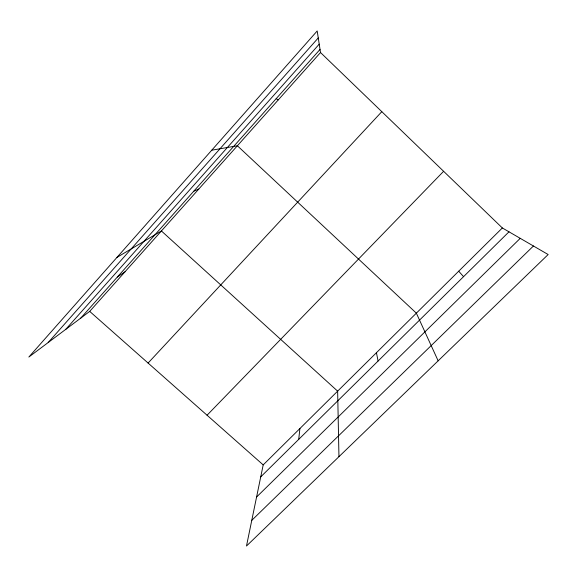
<?xml version="1.0" encoding="UTF-8"?>
<svg xmlns="http://www.w3.org/2000/svg" width="577" height="577" viewBox="0 0 577 577"><rect width="100%" height="100%" fill="white"/><g stroke="black" fill="none" stroke-linecap="round" stroke-linejoin="round"><path stroke-width="0.87" d="M298.727 439.364L299.903 428.531M502.351 227.965L263.199 464.896L246.48 546.03L548.15 254.529L502.351 227.965L320.509 52.529L317.191 30.97L28.85 357.04L89.702 311.392L320.509 52.529M48.201 342.522L318.259 37.938M65.72 329.38L319.218 44.155M80.773 318.093L320.033 49.427M148.087 363.048L381.808 111.671M207.064 415.224L443.619 171.304M260.732 476.876L508.986 231.817M256.585 497.013L520.238 238.337M251.774 520.353L533.437 245.997M117.304 277.068L125.05 271.753M116.987 257.371L161.409 230.966L337.639 391.148L338.959 456.667M193.699 191.283L198.841 188.989M211.759 150.193L237.378 145.772L416.356 313.16L438.145 360.827M276.152 98.703L278.294 99.871M89.702 311.392L263.199 464.896M458.708 271.204L463.562 276.657M376.442 352.706L378.079 361.036"/></g></svg>
